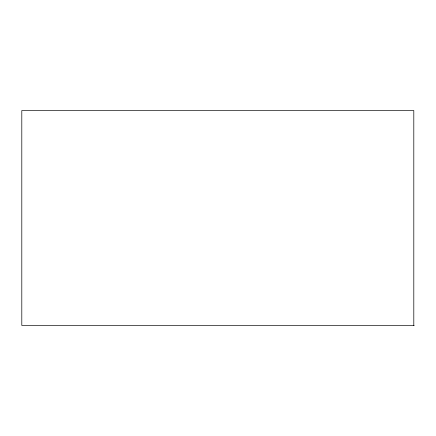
<?xml version="1.0" encoding="UTF-8"?>
<svg xmlns="http://www.w3.org/2000/svg" width="436" height="436" viewBox="0 0 436 436"><rect width="100%" height="100%" fill="white"/><g stroke="black" fill="none" stroke-linecap="round" stroke-linejoin="round"><path stroke-width="0.65" d="M414.2 325.458L21.8 325.458L21.8 110.542L413.802 110.542L413.802 325.458"/></g></svg>
